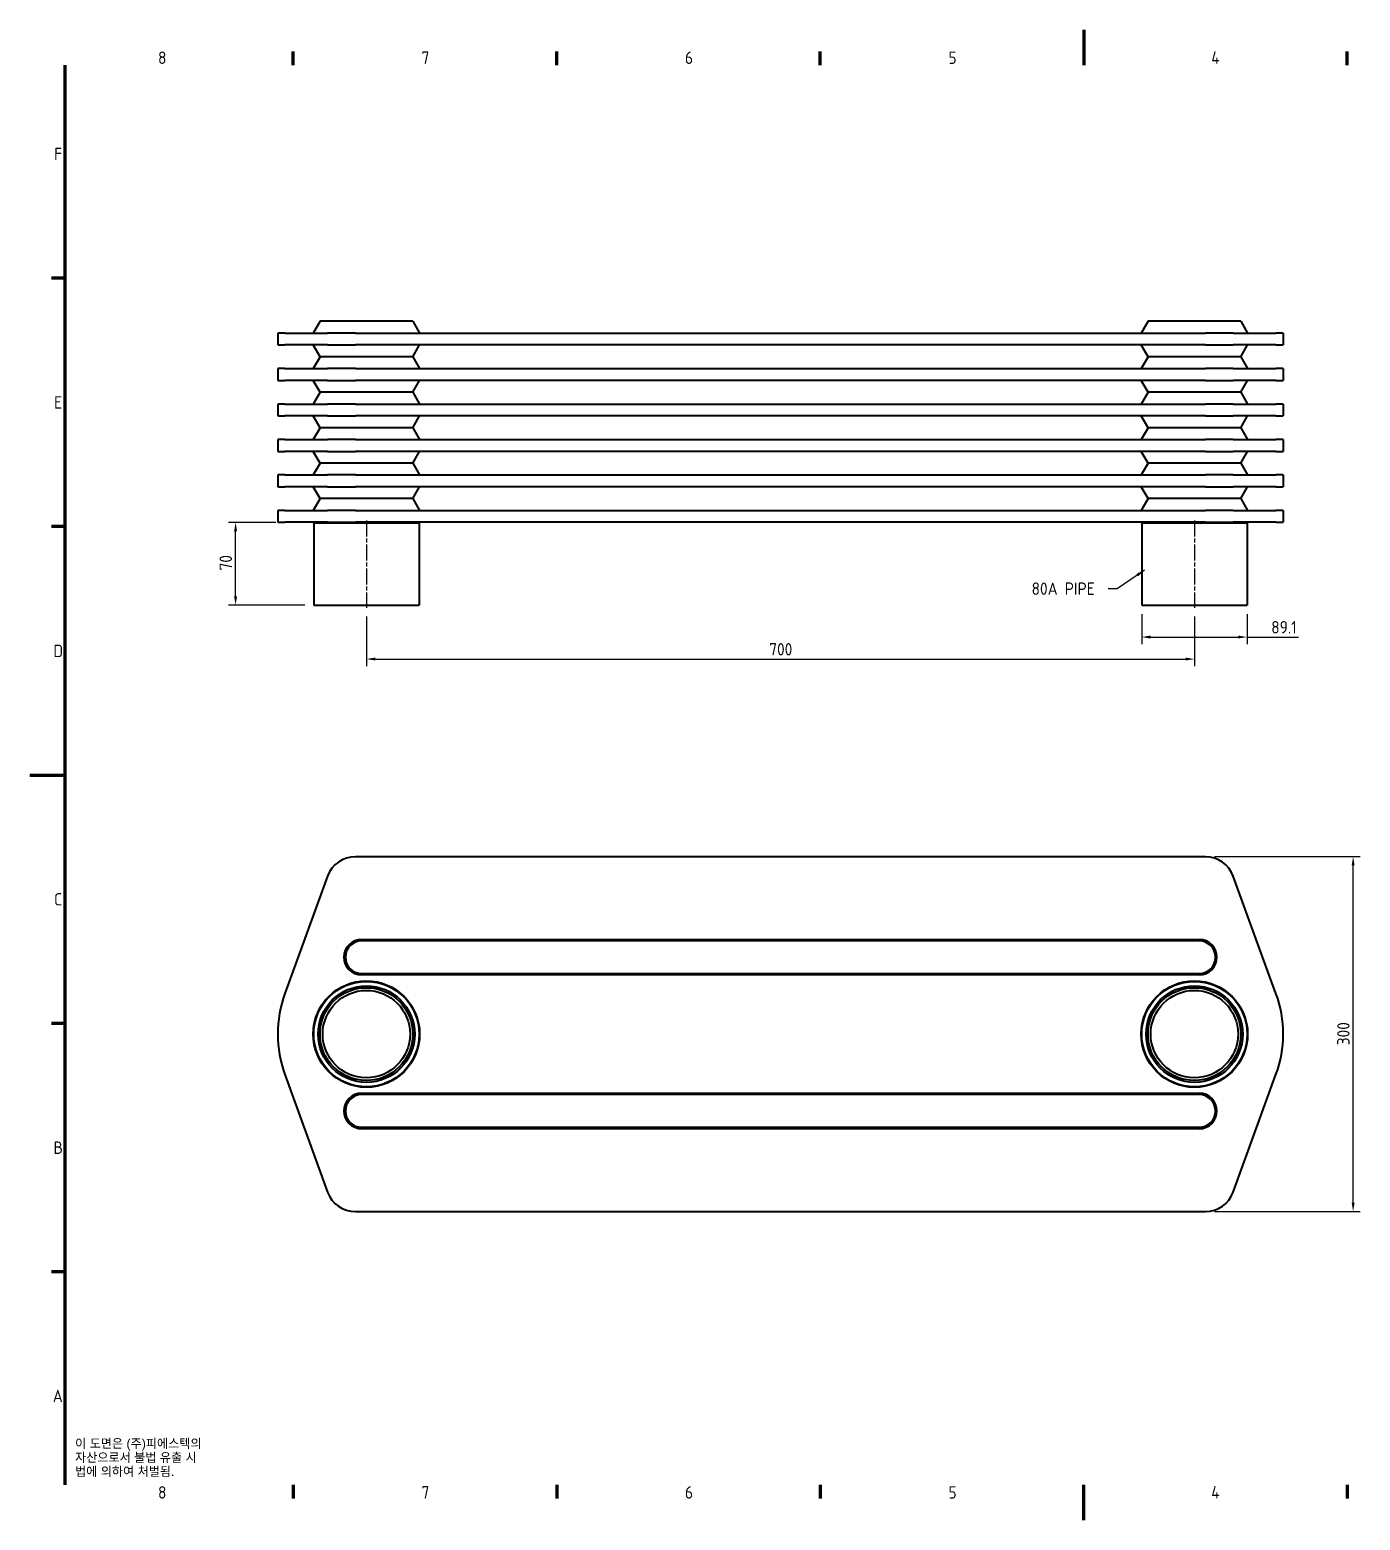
# Model space of a CAD drawing. Header units: millimetres. Extents: x 0 to 1782, y 0 to 1260.
# Drawn here: x 0 to 1125, y 0 to 1260 of the extents above; entities that cross this region are included whole.
import ezdxf

# ---------------------------------------------------------------- set-up
doc = ezdxf.new("R2010")
doc.units = ezdxf.units.MM
doc.header["$LTSCALE"] = 3
doc.linetypes.add('CHAIN', pattern=[0.3543, 0.2362, -0.0295, 0.0591, -0.0295])
doc.layers.get('0').update_dxf_attribs({"color": 3, "lineweight": 25})
for name, color, linetype, lineweight in [('가시적인 것(ISO)', 3, 'Continuous', 40), ('경계(ISO)', 7, 'Continuous', 70), ('기호(ISO)', 7, 'Continuous', 25), ('중심선(ISO)', 7, 'Continuous', 25), ('치수(ISO)', 7, 'Continuous', 25)]:
    doc.layers.add(name, color=color, linetype=linetype, lineweight=lineweight)
doc.styles.add('문자 텍스트_PSTEK_POSCO', font='isocp.shx')
doc.styles.add('치수 텍스트_PSTEK_POSCO', font='isocp.shx')
doc.dimstyles.new('치수_PSTEK_POSCO', dxfattribs={"dimscale": 3, "dimtxt": 3.5, "dimasz": 2.5, "dimexe": 2, "dimexo": 2.5, "dimgap": 1, "dimtad": 1, "dimrnd": 1e-08, "dimdsep": 46, "dimtxsty": '치수 텍스트_PSTEK_POSCO', "dimcen": 0.09, "dimdle": 10, "dimclrd": 7, "dimclre": 7, "dimclrt": 2, "dimadec": 1, "dimazin": 2, "dimtfac": 1, "dimtmove": 0, "dimatfit": 3, "dimfxl": 0, "dimtolj": 1, "dimlwd": -1, "dimlwe": -1, "dimarcsym": 0})
doc.dimstyles.new('치수_PSTEK_POSCO$7', dxfattribs={"dimscale": 3, "dimtxt": 3.5, "dimasz": 2.5, "dimexe": 2, "dimexo": 2.5, "dimgap": 1, "dimtad": 1, "dimrnd": 1e-08, "dimdsep": 46, "dimtxsty": '치수 텍스트_PSTEK_POSCO', "dimcen": 0.09, "dimdle": 10, "dimclrd": 7, "dimclre": 7, "dimclrt": 2, "dimadec": 1, "dimazin": 2, "dimtfac": 1, "dimtmove": 0, "dimatfit": 3, "dimfxl": 0, "dimtolj": 1, "dimlwd": -1, "dimlwe": -1, "dimarcsym": 0})

# ---------------------------------------------------------------- blocks, each defined once
blk = doc.blocks.new('경계 Default Border')
at = {"layer": '경계(ISO)'}
for p, q in [((74.25, 410), (74.25, 413.9)), ((148.5, 410), (148.5, 413.9)), ((222.75, 410), (222.75, 413.9)), ((371.25, 410), (371.25, 413.9)), ((10, 350), (6.1, 350)), ((10, 280), (6.1, 280)), ((10, 140), (6.1, 140)), ((10, 70), (6.1, 70)), ((74.25, 10), (74.25, 6.1)), ((148.5, 10), (148.5, 6.1)), ((222.75, 10), (222.75, 6.1)), ((371.25, 10), (371.25, 6.1))]:
    blk.add_line(p, q, dxfattribs=at)
at = {"layer": '경계(ISO)', "flags": 128}
for points in [[(297, 420), (297, 410)], [(10, 10), (10, 410)], [(0, 210), (10, 210)], [(297, 0), (297, 10)]]:
    blk.add_lwpolyline(points, dxfattribs=at)
at = {"layer": '경계(ISO)', "color": 2, "char_height": 3.5, "attachment_point": 7, "style": '문자 텍스트_PSTEK_POSCO'}
for s, insert in [('8', (36.13, 410.37)), ('7', (110.38, 410.39)), ('6', (184.63, 410.37)), ('5', (258.88, 410.37)), ('4', (332.93, 410.4)), ('F', (6.85, 383.25)), ('E', (6.85, 313.22)), ('D', (6.66, 243.22)), ('C', (6.85, 173.22)), ('B', (6.66, 103.22)), ('A', (6.47, 33.24)), ('8', (36.13, 6.07)), ('7', (110.38, 6.09)), ('6', (184.63, 6.07)), ('5', (258.88, 6.07)), ('4', (332.93, 6.1))]:
    blk.add_mtext(s, dxfattribs=dict(at, insert=insert))
blk = doc.blocks.new('*D22')
at = {"layer": 'Defpoints', "color": 0}
for p in [(284.6, 771.4), (984.6, 771.4), (984.6, 728)]:
    blk.add_point(p, dxfattribs=at)
at = {"layer": '치수(ISO)', "color": 7}
for p, q in [((284.6, 763.9), (284.6, 722)), ((984.6, 763.9), (984.6, 722)), ((292.1, 728), (977.1, 728))]:
    blk.add_line(p, q, dxfattribs=at)
for points in [[(292.1, 729.3), (292.1, 726.8), (284.6, 728)], [(977.1, 729.3), (977.1, 726.8), (984.6, 728)]]:
    blk.add_solid(points, dxfattribs=at)
at = {"layer": '치수(ISO)', "color": 2, "insert": (625.1, 736.3), "char_height": 10.5, "attachment_point": 4, "style": '치수 텍스트_PSTEK_POSCO'}
blk.add_mtext('\\A1;700', dxfattribs=at)
blk = doc.blocks.new('*D23')
at = {"layer": 'Defpoints', "color": 0}
for p in [(940, 773.6), (1029.1, 773.6), (1029.1, 746.6)]:
    blk.add_point(p, dxfattribs=at)
at = {"layer": '치수(ISO)', "color": 7}
for p, q in [((940, 766.1), (940, 740.6)), ((1029.1, 766.1), (1029.1, 740.6)), ((947.5, 746.6), (1021.6, 746.6)), ((1029.1, 746.6), (1072.5, 746.6))]:
    blk.add_line(p, q, dxfattribs=at)
for points in [[(947.5, 747.9), (947.5, 745.4), (940, 746.6)], [(1021.6, 747.9), (1021.6, 745.4), (1029.1, 746.6)]]:
    blk.add_solid(points, dxfattribs=at)
at = {"layer": '치수(ISO)', "color": 2, "insert": (1049.5, 754.9), "char_height": 10.5, "attachment_point": 4, "style": '치수 텍스트_PSTEK_POSCO'}
blk.add_mtext('\\A1;89.1', dxfattribs=at)
blk = doc.blocks.new('*D24')
at = {"layer": 'Defpoints', "color": 0}
for p in [(993.9, 561), (1118.7, 561), (993.9, 261)]:
    blk.add_point(p, dxfattribs=at)
at = {"layer": '치수(ISO)', "color": 7}
for p, q in [((1001.4, 561), (1124.7, 561)), ((1118.7, 268.5), (1118.7, 553.5)), ((1001.4, 261), (1124.7, 261))]:
    blk.add_line(p, q, dxfattribs=at)
for points in [[(1117.5, 553.5), (1120, 553.5), (1118.7, 561)], [(1117.5, 268.5), (1120, 268.5), (1118.7, 261)]]:
    blk.add_solid(points, dxfattribs=at)
at = {"layer": '치수(ISO)', "color": 2, "insert": (1110.5, 401.5), "char_height": 10.5, "attachment_point": 4, "rotation": 90, "style": '치수 텍스트_PSTEK_POSCO'}
blk.add_mtext('\\A1;300', dxfattribs=at)
blk = doc.blocks.new('*D25')
at = {"layer": 'Defpoints', "color": 0}
for p in [(174, 843.6), (215.6, 843.6), (240, 773.6)]:
    blk.add_point(p, dxfattribs=at)
at = {"layer": '치수(ISO)', "color": 7}
for p, q in [((208.1, 843.6), (168, 843.6)), ((174, 781.1), (174, 836.1)), ((232.5, 773.6), (168, 773.6))]:
    blk.add_line(p, q, dxfattribs=at)
for points in [[(172.7, 836.1), (175.2, 836.1), (174, 843.6)], [(172.7, 781.1), (175.2, 781.1), (174, 773.6)]]:
    blk.add_solid(points, dxfattribs=at)
at = {"layer": '치수(ISO)', "color": 2, "insert": (165.7, 802.9), "char_height": 10.5, "attachment_point": 4, "rotation": 90, "style": '치수 텍스트_PSTEK_POSCO'}
blk.add_mtext('\\A1;70', dxfattribs=at)

msp = doc.modelspace()

# ---------------------------------------------------------------- linework, layer by layer
at = {"layer": '가시적인 것(ISO)'}
for p, q in [((245.334, 1013.63), (239.561, 1003.63)), ((323.787, 1013.63), (245.334, 1013.63)), ((323.787, 1013.63), (329.561, 1003.63)), ((945.334, 1013.63), (939.561, 1003.63)), ((1023.787, 1013.63), (945.334, 1013.63)), ((1023.787, 1013.63), (1029.561, 1003.63)), ((215.591, 1003.63), (209.561, 1003.63)), ((209.561, 1003.63), (209.561, 993.63)), ((215.591, 1003.63), (251.751, 1003.63)), ((275.244, 1003.63), (251.751, 1003.63)), ((275.244, 1003.63), (993.878, 1003.63)), ((1017.37, 1003.63), (993.878, 1003.63)), ((1017.37, 1003.63), (1053.53, 1003.63)), ((1059.561, 1003.63), (1053.53, 1003.63)), ((1059.561, 1003.63), (1059.561, 993.63)), ((209.561, 993.63), (215.591, 993.63)), ((251.751, 993.63), (215.591, 993.63)), ((245.334, 983.63), (239.561, 993.63)), ((245.334, 983.63), (239.561, 973.63)), ((323.787, 983.63), (245.334, 983.63)), ((251.751, 993.63), (275.244, 993.63)), ((993.878, 993.63), (275.244, 993.63)), ((323.787, 983.63), (329.561, 993.63)), ((323.787, 983.63), (329.561, 973.63)), ((945.334, 983.63), (939.561, 993.63)), ((945.334, 983.63), (939.561, 973.63)), ((1023.787, 983.63), (945.334, 983.63)), ((993.878, 993.63), (1017.37, 993.63)), ((1053.53, 993.63), (1017.37, 993.63)), ((1023.787, 983.63), (1029.561, 993.63)), ((1023.787, 983.63), (1029.561, 973.63)), ((1053.53, 993.63), (1059.561, 993.63)), ((215.591, 973.63), (209.561, 973.63)), ((209.561, 973.63), (209.561, 963.63)), ((215.591, 973.63), (251.751, 973.63)), ((275.244, 973.63), (251.751, 973.63)), ((275.244, 973.63), (993.878, 973.63)), ((1017.37, 973.63), (993.878, 973.63)), ((1017.37, 973.63), (1053.53, 973.63)), ((1059.561, 973.63), (1053.53, 973.63)), ((1059.561, 973.63), (1059.561, 963.63)), ((209.561, 963.63), (215.591, 963.63)), ((251.751, 963.63), (215.591, 963.63)), ((245.334, 953.63), (239.561, 963.63)), ((251.751, 963.63), (275.244, 963.63)), ((993.878, 963.63), (275.244, 963.63)), ((323.787, 953.63), (329.561, 963.63)), ((945.334, 953.63), (939.561, 963.63)), ((993.878, 963.63), (1017.37, 963.63)), ((1053.53, 963.63), (1017.37, 963.63)), ((1023.787, 953.63), (1029.561, 963.63)), ((1053.53, 963.63), (1059.561, 963.63)), ((245.334, 953.63), (239.561, 943.63)), ((323.787, 953.63), (245.334, 953.63)), ((323.787, 953.63), (329.561, 943.63)), ((945.334, 953.63), (939.561, 943.63)), ((1023.787, 953.63), (945.334, 953.63)), ((1023.787, 953.63), (1029.561, 943.63)), ((215.591, 943.63), (209.561, 943.63)), ((209.561, 943.63), (209.561, 933.63)), ((209.561, 933.63), (215.591, 933.63)), ((215.591, 943.63), (251.751, 943.63)), ((251.751, 933.63), (215.591, 933.63)), ((245.334, 923.63), (239.561, 933.63)), ((275.244, 943.63), (251.751, 943.63)), ((251.751, 933.63), (275.244, 933.63)), ((275.244, 943.63), (993.878, 943.63)), ((993.878, 933.63), (275.244, 933.63)), ((323.787, 923.63), (329.561, 933.63)), ((945.334, 923.63), (939.561, 933.63)), ((1017.37, 943.63), (993.878, 943.63)), ((993.878, 933.63), (1017.37, 933.63)), ((1017.37, 943.63), (1053.53, 943.63)), ((1053.53, 933.63), (1017.37, 933.63)), ((1023.787, 923.63), (1029.561, 933.63)), ((1059.561, 943.63), (1053.53, 943.63)), ((1053.53, 933.63), (1059.561, 933.63)), ((1059.561, 943.63), (1059.561, 933.63)), ((245.334, 923.63), (239.561, 913.63)), ((323.787, 923.63), (245.334, 923.63)), ((323.787, 923.63), (329.561, 913.63)), ((945.334, 923.63), (939.561, 913.63)), ((1023.787, 923.63), (945.334, 923.63)), ((1023.787, 923.63), (1029.561, 913.63)), ((215.591, 913.63), (209.561, 913.63)), ((209.561, 913.63), (209.561, 903.63)), ((215.591, 913.63), (251.751, 913.63)), ((275.244, 913.63), (251.751, 913.63)), ((275.244, 913.63), (993.878, 913.63)), ((1017.37, 913.63), (993.878, 913.63)), ((1017.37, 913.63), (1053.53, 913.63)), ((1059.561, 913.63), (1053.53, 913.63)), ((1059.561, 913.63), (1059.561, 903.63)), ((209.561, 903.63), (215.591, 903.63)), ((251.751, 903.63), (215.591, 903.63)), ((245.334, 893.63), (239.561, 903.63)), ((251.751, 903.63), (275.244, 903.63)), ((993.878, 903.63), (275.244, 903.63)), ((323.787, 893.63), (329.561, 903.63)), ((945.334, 893.63), (939.561, 903.63)), ((993.878, 903.63), (1017.37, 903.63)), ((1053.53, 903.63), (1017.37, 903.63)), ((1023.787, 893.63), (1029.561, 903.63)), ((1053.53, 903.63), (1059.561, 903.63)), ((215.591, 883.63), (209.561, 883.63)), ((209.561, 883.63), (209.561, 873.63)), ((215.591, 883.63), (251.751, 883.63)), ((245.334, 893.63), (239.561, 883.63)), ((323.787, 893.63), (245.334, 893.63)), ((275.244, 883.63), (251.751, 883.63)), ((275.244, 883.63), (993.878, 883.63)), ((323.787, 893.63), (329.561, 883.63)), ((945.334, 893.63), (939.561, 883.63)), ((1023.787, 893.63), (945.334, 893.63)), ((1017.37, 883.63), (993.878, 883.63)), ((1017.37, 883.63), (1053.53, 883.63)), ((1023.787, 893.63), (1029.561, 883.63)), ((1059.561, 883.63), (1053.53, 883.63)), ((1059.561, 883.63), (1059.561, 873.63)), ((209.561, 873.63), (215.591, 873.63)), ((251.751, 873.63), (215.591, 873.63)), ((245.334, 863.63), (239.561, 873.63)), ((251.751, 873.63), (275.244, 873.63)), ((993.878, 873.63), (275.244, 873.63)), ((323.787, 863.63), (329.561, 873.63)), ((945.334, 863.63), (939.561, 873.63)), ((993.878, 873.63), (1017.37, 873.63)), ((1053.53, 873.63), (1017.37, 873.63)), ((1023.787, 863.63), (1029.561, 873.63)), ((1053.53, 873.63), (1059.561, 873.63)), ((245.334, 863.63), (239.561, 853.63)), ((323.787, 863.63), (245.334, 863.63)), ((323.787, 863.63), (329.561, 853.63)), ((945.334, 863.63), (939.561, 853.63)), ((1023.787, 863.63), (945.334, 863.63)), ((1023.787, 863.63), (1029.561, 853.63)), ((215.591, 853.63), (209.561, 853.63)), ((209.561, 853.63), (209.561, 843.63)), ((215.591, 853.63), (251.751, 853.63)), ((275.244, 853.63), (251.751, 853.63)), ((275.244, 853.63), (993.878, 853.63)), ((1017.37, 853.63), (993.878, 853.63)), ((1017.37, 853.63), (1053.53, 853.63)), ((1059.561, 853.63), (1053.53, 853.63)), ((1059.561, 853.63), (1059.561, 843.63)), ((209.561, 843.63), (215.591, 843.63)), ((251.751, 843.63), (215.591, 843.63)), ((240.011, 842.851), (239.561, 843.63)), ((329.111, 842.851), (240.011, 842.851)), ((240.011, 842.851), (240.011, 773.63)), ((251.751, 843.63), (275.244, 843.63)), ((993.878, 843.63), (275.244, 843.63)), ((329.111, 842.851), (329.561, 843.63)), ((329.111, 842.851), (329.111, 773.63)), ((940.011, 842.851), (939.561, 843.63)), ((1029.111, 842.851), (940.011, 842.851)), ((940.011, 842.851), (940.011, 773.63)), ((993.878, 843.63), (1017.37, 843.63)), ((1053.53, 843.63), (1017.37, 843.63)), ((1029.111, 842.851), (1029.561, 843.63)), ((1029.111, 842.851), (1029.111, 773.63)), ((1053.53, 843.63), (1059.561, 843.63)), ((240.011, 773.63), (329.111, 773.63)), ((940.011, 773.63), (1029.111, 773.63)), ((993.878, 560.952), (275.244, 560.952)), ((251.751, 544.503), (215.591, 445.154)), ((1053.53, 445.154), (1017.37, 544.503)), ((280.561, 490.952), (988.561, 490.952)), ((988.561, 489.761), (280.561, 489.761)), ((280.561, 462.144), (988.561, 462.144)), ((988.561, 460.952), (280.561, 460.952)), ((215.591, 376.75), (251.751, 277.402)), ((1017.37, 277.402), (1053.53, 376.75)), ((280.561, 360.952), (988.561, 360.952)), ((988.561, 359.761), (280.561, 359.761)), ((280.561, 332.144), (988.561, 332.144)), ((988.561, 330.952), (280.561, 330.952)), ((275.244, 260.952), (993.878, 260.952))]:
    msp.add_line(p, q, dxfattribs=at)
for centre, radius in [((284.561, 410.952), 45), ((284.561, 410.952), 44.55), ((984.561, 410.952), 45), ((984.561, 410.952), 44.55), ((284.561, 410.952), 40.8), ((284.561, 410.952), 39.226), ((284.561, 410.952), 36.917), ((984.561, 410.952), 40.8), ((984.561, 410.952), 39.226), ((984.561, 410.952), 36.917)]:
    msp.add_circle(centre, radius, dxfattribs=at)
for centre, radius, start, end in [((275.244, 535.952), 25, 90, 160), ((993.878, 535.952), 25, 20, 90), ((280.561, 475.952), 15, 90, 270), ((280.561, 475.952), 13.808, 90, 270), ((988.561, 475.952), 15, 270, 90), ((988.561, 475.952), 13.808, 270, 90), ((309.561, 410.952), 100, 160, 200), ((959.561, 410.952), 100, 340, 20), ((280.561, 345.952), 15, 90, 270), ((280.561, 345.952), 13.808, 90, 270), ((988.561, 345.952), 15, 270, 90), ((988.561, 345.952), 13.808, 270, 90), ((275.244, 285.952), 25, 200, 270), ((993.878, 285.952), 25, 270, 340)]:
    msp.add_arc(centre, radius, start, end, dxfattribs=at)
at = {"layer": '중심선(ISO)', "linetype": 'CHAIN', "ltscale": 19.051651}
for p, q in [((284.561, 845.101), (284.561, 771.38)), ((984.561, 845.101), (984.561, 771.38))]:
    msp.add_line(p, q, dxfattribs=at)

# ---------------------------------------------------------------- block references
at = {"xscale": 3, "yscale": 3, "zscale": 3}
msp.add_blockref('경계 Default Border', (0, 0), dxfattribs=at)

# ---------------------------------------------------------------- texts
at = {"layer": '기호(ISO)', "color": 2, "insert": (846.888, 787.52), "char_height": 10.5, "width": 61.84863, "attachment_point": 4, "style": '치수 텍스트_PSTEK_POSCO'}
msp.add_mtext('{\\fISOCP|b0|i0;\\H10.5000;80A PIPE}', dxfattribs=at)
at = {"layer": '기호(ISO)', "color": 2, "insert": (38.265, 52.602), "char_height": 7.5, "width": 117.91831, "attachment_point": 4, "line_spacing_factor": 0.944221, "style": '문자 텍스트_PSTEK_POSCO'}
msp.add_mtext('{\\fArial|b0|i0;\\H7.5000;이 도면은 (주)피에스텍의\\P자산으로서 불법 유출 시 \\P법에 의하여 처벌됨.}', dxfattribs=at)

# ---------------------------------------------------------------- dimensions: what is measured, and where the dimension line sits
at = {"layer": '치수(ISO)', "color": 7}
for base, p1, p2, angle, override, picture, middle in [((173.972, 843.63), (240.011, 773.63), (215.591, 843.63), 90, {"dimdec": 2, "dimtp": 0, "dimtm": 0, "dimtdec": 2, "dimtofl": 0, "dimatfit": 1}, '*D25', (173.972, 808.63)), ((984.561, 728.008), (284.561, 771.38), (984.561, 771.38), 180, {"dimdec": 2, "dimtp": 0, "dimtm": 0, "dimtdec": 2, "dimtofl": 0, "dimatfit": 1}, '*D22', (634.561, 728.008)), ((1029.111, 746.647), (940.011, 773.63), (1029.111, 773.63), 180, {"dimdec": 2, "dimtp": 0, "dimtm": 0, "dimtdec": 2, "dimtofl": 0, "dimatfit": 2}, '*D23', (1059.499, 746.647)), ((1118.708, 560.952), (993.878, 260.952), (993.878, 560.952), 270, {"dimdec": 2, "dimtp": 0, "dimtm": 0, "dimtdec": 2, "dimtofl": 0, "dimatfit": 1}, '*D24', (1118.708, 410.952))]:
    dim = msp.add_linear_dim(base=base, p1=p1, p2=p2, angle=angle, dimstyle='치수_PSTEK_POSCO', override=override, dxfattribs=at)
    dim.commit()
    dim.dimension.update_dxf_attribs({"geometry": picture, "text_midpoint": middle, "dimtype": 160})

# ---------------------------------------------------------------- leaders
at = {"layer": '기호(ISO)', "color": 7, "annotation_type": 0, "has_hookline": 1, "hookline_direction": 1, "text_width": 58.458}
msp.add_leader([(942.369, 803.192), (919.237, 787.52), (911.737, 787.52)], dimstyle='치수_PSTEK_POSCO$7', override={"dimtad": 0}, dxfattribs=at)

doc.saveas('drawing.dxf')
